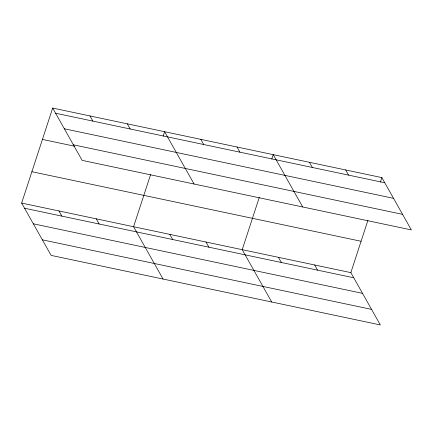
<?xml version="1.0" encoding="UTF-8"?>
<svg xmlns="http://www.w3.org/2000/svg" width="433" height="433" viewBox="0 0 433 433"><rect width="100%" height="100%" fill="white"/><g stroke="black" fill="none" stroke-linecap="round" stroke-linejoin="round"><path stroke-width="0.65" d="M367.915 220.365L350.854 272.628L380.331 324.939L51.126 255.394L21.65 203.077L52.669 108.061L381.874 177.606L411.35 229.923L82.146 160.372L52.669 108.061M150.641 174.467L133.581 226.724L163.057 279.041M163.133 136.184L164.6 131.708L194.076 184.02M259.275 197.416L242.22 249.679L271.697 301.99M271.772 159.133L273.234 154.657L302.71 206.969M380.412 182.087L381.874 177.606M55.576 113.224L384.78 182.769M64.344 128.78L393.548 198.33M73.377 144.811L402.582 214.362M42.434 139.415L74.503 146.192M31.885 171.722L361.09 241.268M21.65 203.077L350.854 272.628M24.562 208.241L353.766 277.791M33.325 223.801L362.535 293.352M42.358 239.833L371.563 309.384M345.658 169.958L348.57 175.121M309.449 162.305L312.355 167.468M314.645 264.974L317.551 270.138M237.024 147.004L239.931 152.167M278.43 257.326L281.342 262.49M200.809 139.356L203.721 144.519M206.005 242.025L208.912 247.189M127.286 123.822L130.198 128.985M169.79 234.377L172.702 239.541M89.977 115.941L92.884 121.105M96.272 218.844L99.179 224.007M58.958 210.963L61.87 216.127"/></g></svg>
